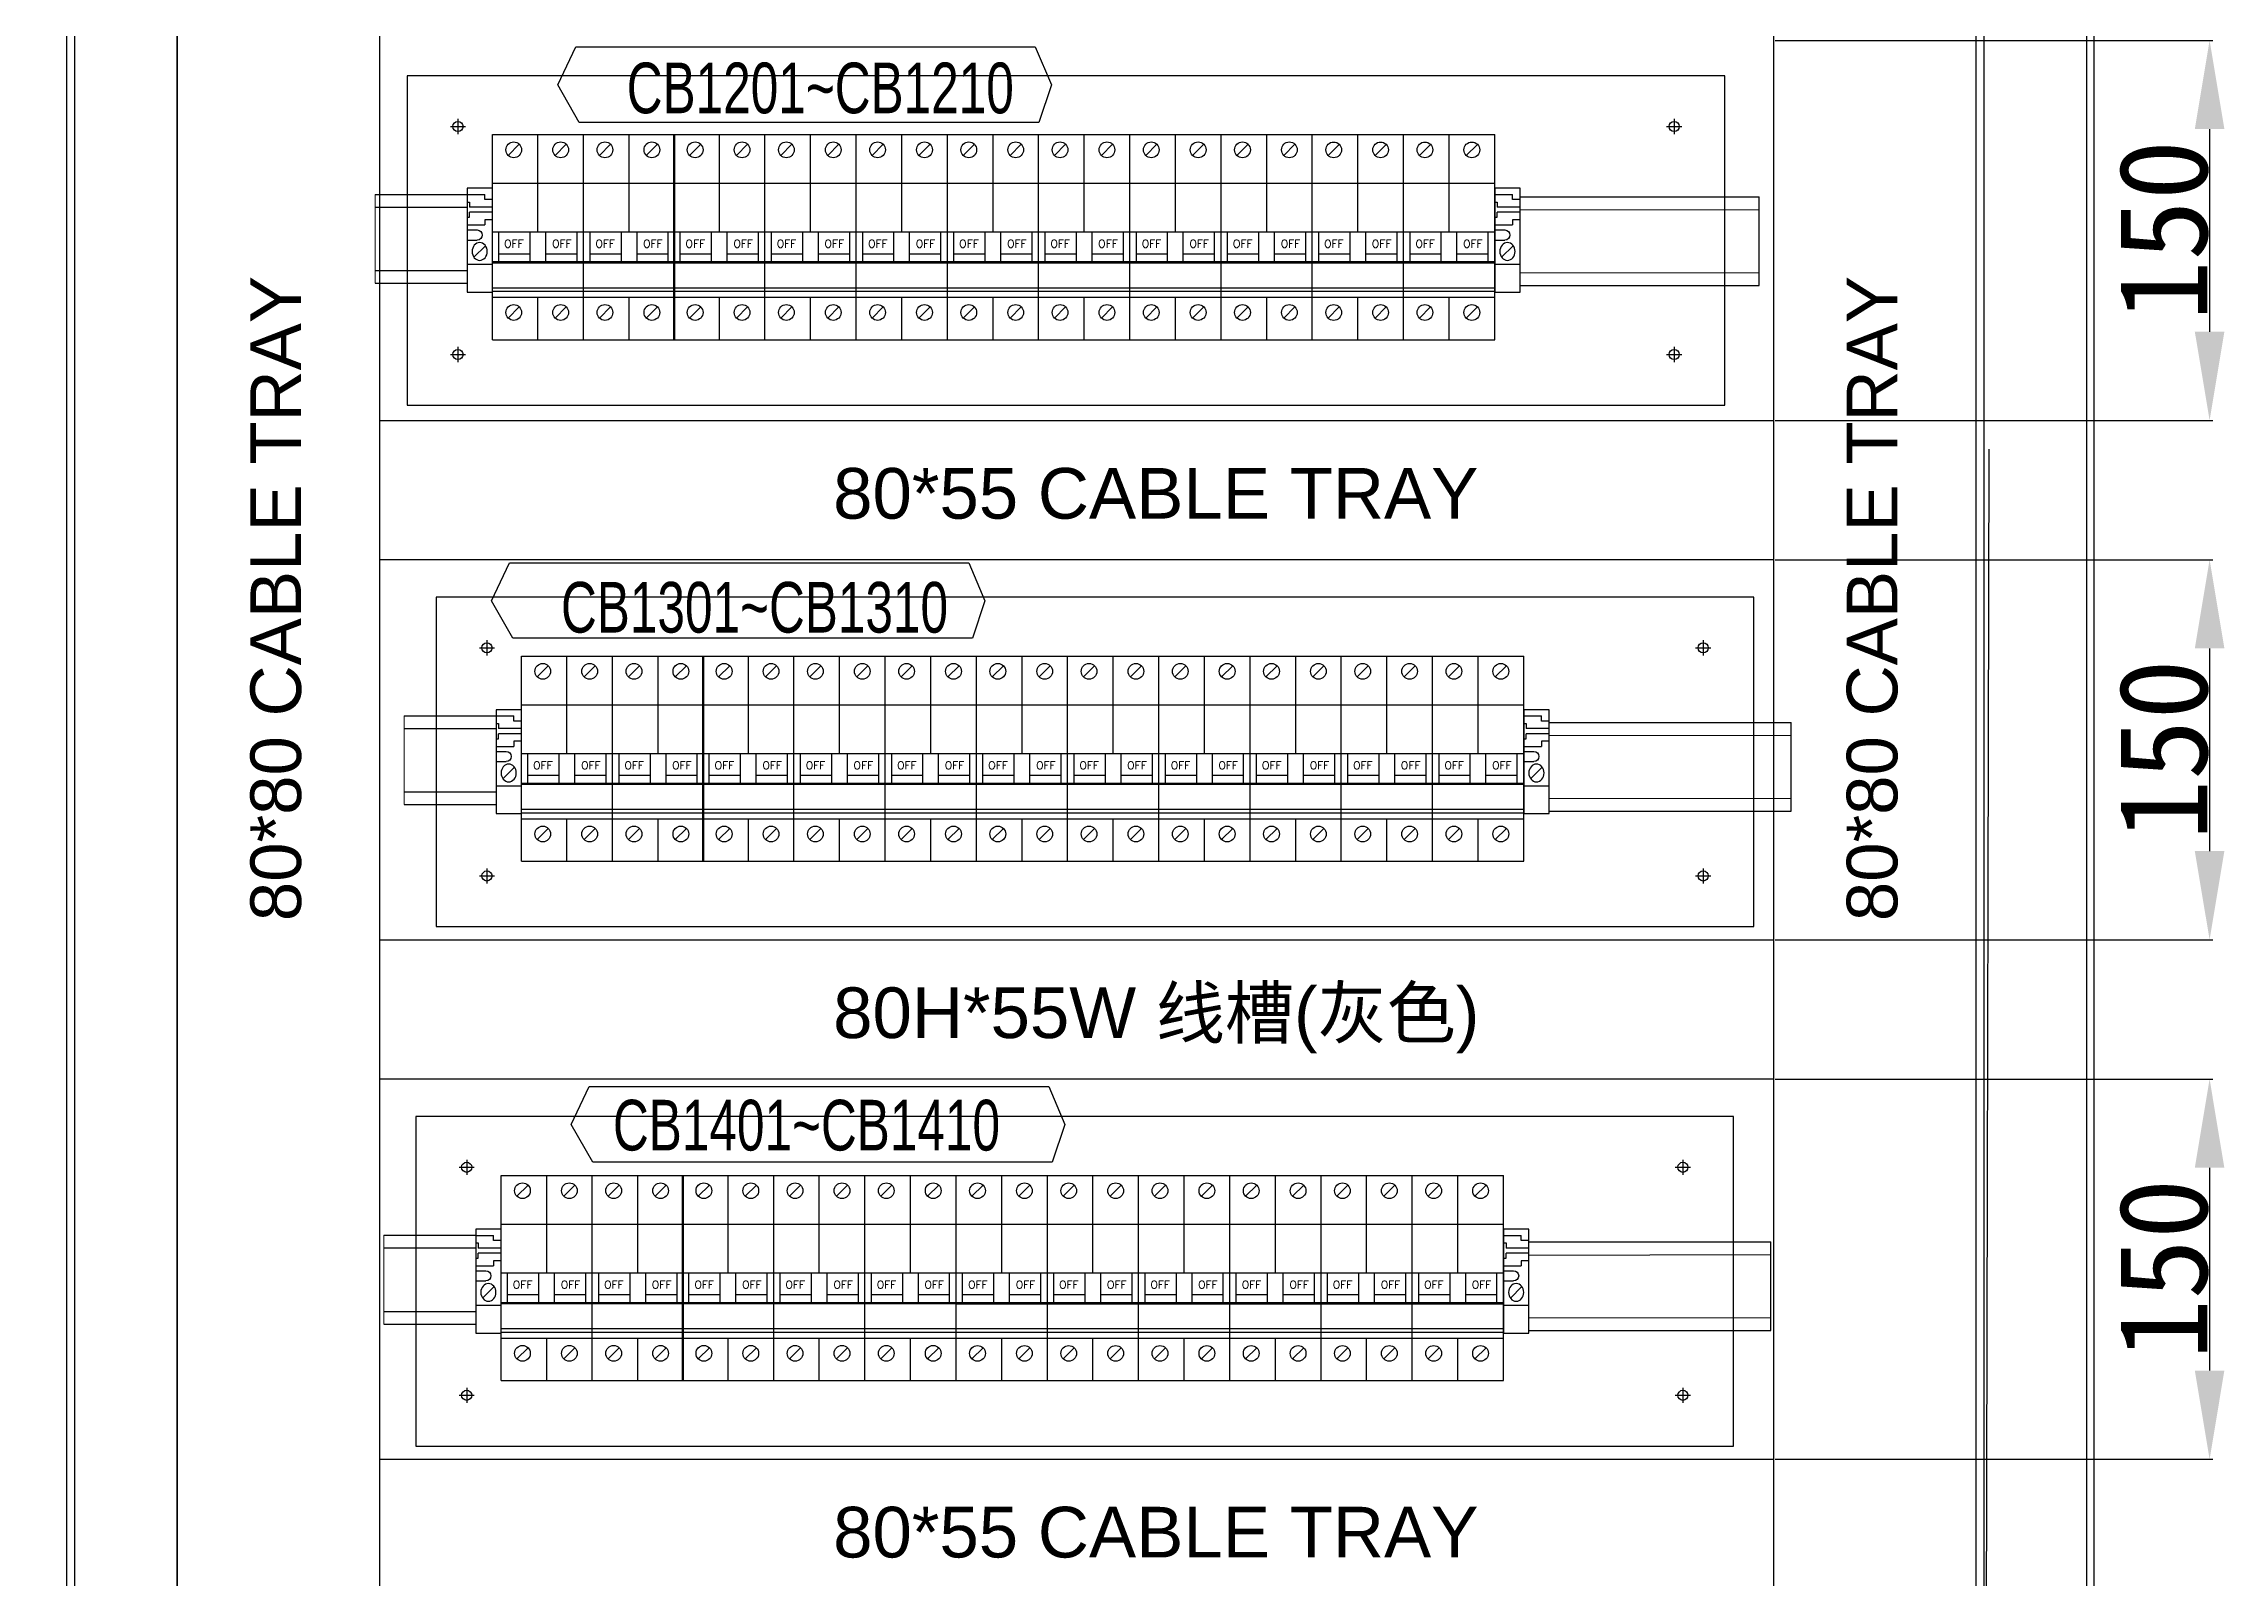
# Model space of a CAD drawing. Extents: x 81437 to 204847, y -54769 to -29444.
# Drawn here: x 91857 to 92717, y -44521 to -43915 of the extents above; entities that cross this region are included whole.
import ezdxf
from ezdxf.enums import TextEntityAlignment as Align
from ezdxf.lldxf.tags import DXFTag

# ---------------------------------------------------------------- set-up
doc = ezdxf.new("R2010")
doc.units = 0
doc.header["$LTSCALE"] = 100
doc.header["$MEASUREMENT"] = 0
for name, color, linetype in [('CABINET', 7, 'Continuous'), ('COMPONENT', 7, 'Continuous'), ('PSU', 12, 'Continuous'), ('TEXT', 7, 'Continuous')]:
    doc.layers.add(name, color=color, linetype=linetype)
doc.layers.add('细实线', color=7, linetype='Continuous', lineweight=20)
doc.styles.add('HZ', font='arial.ttf', dxfattribs={"width": 0.7})
doc.styles.add('ROMANS', font='romans', dxfattribs={"width": 0.8, "height": 2})
doc.styles.get("Standard").update_dxf_attribs({"font": ''})
doc.styles.get('Standard').set_extended_font_data('SimSun')
tags = doc.linetypes.add('CENTER2', pattern=[1.125, 0.75, -0.125, 0.125, -0.125]).pattern_tags.tags
tags[10:11] = [DXFTag(74, 4), DXFTag(75, 0), DXFTag(340, '0'), DXFTag(46, 1.0), DXFTag(50, 0.0), DXFTag(44, 0.0), DXFTag(45, 0.0)]
tags[8:9] = [DXFTag(74, 4), DXFTag(75, 0), DXFTag(340, '0'), DXFTag(46, 1.0), DXFTag(50, 0.0), DXFTag(44, 0.0), DXFTag(45, 0.0)]
tags[6:7] = [DXFTag(74, 4), DXFTag(75, 0), DXFTag(340, '0'), DXFTag(46, 1.0), DXFTag(50, 0.0), DXFTag(44, 0.0), DXFTag(45, 0.0)]
tags[4:5] = [DXFTag(74, 4), DXFTag(75, 0), DXFTag(340, '0'), DXFTag(46, 1.0), DXFTag(50, 0.0), DXFTag(44, 0.0), DXFTag(45, 0.0)]
tags = doc.linetypes.add('HIDDEN', pattern=[0.375, 0.25, -0.125]).pattern_tags.tags
tags[6:7] = [DXFTag(74, 4), DXFTag(75, 0), DXFTag(340, '0'), DXFTag(46, 1.0), DXFTag(50, 0.0), DXFTag(44, 0.0), DXFTag(45, 0.0)]
tags[4:5] = [DXFTag(74, 4), DXFTag(75, 0), DXFTag(340, '0'), DXFTag(46, 1.0), DXFTag(50, 0.0), DXFTag(44, 0.0), DXFTag(45, 0.0)]
doc.dimstyles.new('ISO-25', dxfattribs={"dimtxt": 35, "dimasz": 35, "dimexe": 1.25, "dimexo": 0.625, "dimtad": 1, "dimtoh": 1, "dimdec": 0, "dimtxsty": 'Standard', "dimcen": 2.5, "dimadec": 0, "dimazin": 0, "dimtfac": 1, "dimtdec": 0, "dimtmove": 0, "dimatfit": 3, "dimfxl": 1, "dimarcsym": 0})

# ---------------------------------------------------------------- blocks, each defined once
blk = doc.blocks.new('*D196')
at = {"color": 0, "lineweight": -2, "transparency": 16777216}
for p, q in [((92539.95, -43914.09), (92712.72, -43914.09)), ((92711.47, -43949.09), (92711.47, -44029.09)), ((92539.95, -44064.09), (92712.72, -44064.09))]:
    blk.add_line(p, q, dxfattribs=at)
at = {"color": 0, "transparency": 16777216}
for points in [[(92705.63, -43949.09), (92717.3, -43949.09), (92711.47, -43914.09)], [(92705.63, -44029.09), (92717.3, -44029.09), (92711.47, -44064.09)]]:
    blk.add_solid(points, dxfattribs=at)
at = {"layer": 'Defpoints', "color": 0, "transparency": 16777216}
for p in [(92539.33, -43914.09), (92539.33, -44064.09), (92711.47, -44064.09)]:
    blk.add_point(p, dxfattribs=at)
at = {"color": 0, "transparency": 16777216, "insert": (92693.34, -43989.09), "char_height": 35, "attachment_point": 5, "rotation": 90}
blk.add_mtext('150', dxfattribs=at)
blk = doc.blocks.new('*D198')
at = {"color": 0, "lineweight": -2, "transparency": 16777216}
for p, q in [((91908.7, -43064.07), (91790.84, -43064.07)), ((91792.09, -43099.07), (91792.09, -44829.57)), ((91908.7, -44864.57), (91790.84, -44864.57))]:
    blk.add_line(p, q, dxfattribs=at)
at = {"color": 0, "transparency": 16777216}
for points in [[(91786.26, -43099.07), (91797.93, -43099.07), (91792.09, -43064.07)], [(91786.26, -44829.57), (91797.93, -44829.57), (91792.09, -44864.57)]]:
    blk.add_solid(points, dxfattribs=at)
at = {"layer": 'Defpoints', "color": 0, "transparency": 16777216}
for p in [(91909.33, -43064.07), (91792.09, -44864.57), (91909.33, -44864.57)]:
    blk.add_point(p, dxfattribs=at)
at = {"color": 0, "transparency": 16777216, "insert": (91773.97, -43964.32), "char_height": 35, "attachment_point": 5, "rotation": 90}
blk.add_mtext('1800', dxfattribs=at)
blk = doc.blocks.new('*D200')
at = {"color": 0, "lineweight": -2, "transparency": 16777216}
for p, q in [((92539.95, -44119.09), (92712.72, -44119.09)), ((92711.47, -44154.09), (92711.47, -44234.09)), ((92539.95, -44269.09), (92712.72, -44269.09))]:
    blk.add_line(p, q, dxfattribs=at)
at = {"color": 0, "transparency": 16777216}
for points in [[(92705.63, -44154.09), (92717.3, -44154.09), (92711.47, -44119.09)], [(92705.63, -44234.09), (92717.3, -44234.09), (92711.47, -44269.09)]]:
    blk.add_solid(points, dxfattribs=at)
at = {"layer": 'Defpoints', "color": 0, "transparency": 16777216}
for p in [(92539.33, -44119.09), (92539.33, -44269.09), (92711.47, -44269.09)]:
    blk.add_point(p, dxfattribs=at)
at = {"color": 0, "transparency": 16777216, "insert": (92693.34, -44194.09), "char_height": 35, "attachment_point": 5, "rotation": 90}
blk.add_mtext('150', dxfattribs=at)
blk = doc.blocks.new('*D201')
at = {"color": 0, "lineweight": -2, "transparency": 16777216}
for p, q in [((92539.95, -44324.09), (92712.72, -44324.09)), ((92711.47, -44359.09), (92711.47, -44439.09)), ((92539.95, -44474.09), (92712.72, -44474.09))]:
    blk.add_line(p, q, dxfattribs=at)
at = {"color": 0, "transparency": 16777216}
for points in [[(92705.63, -44359.09), (92717.3, -44359.09), (92711.47, -44324.09)], [(92705.63, -44439.09), (92717.3, -44439.09), (92711.47, -44474.09)]]:
    blk.add_solid(points, dxfattribs=at)
at = {"layer": 'Defpoints', "color": 0, "transparency": 16777216}
for p in [(92539.33, -44324.09), (92539.33, -44474.09), (92711.47, -44474.09)]:
    blk.add_point(p, dxfattribs=at)
at = {"color": 0, "transparency": 16777216, "insert": (92693.34, -44399.09), "char_height": 35, "attachment_point": 5, "rotation": 90}
blk.add_mtext('150', dxfattribs=at)
blk = doc.blocks.new('堵头')
at = {"color": 53}
for p, q in [((0, -41), (0, 0)), ((0, 0), (10, 0)), ((10, 0), (10, -41)), ((0, -11), (10, -11)), ((7.28, -18.33), (2.72, -13.78)), ((0, -20.55), (4, -20.55)), ((0, -24.55), (4, -24.55)), ((0, -26.55), (7, -26.55)), ((0, -29.55), (1, -29.55)), ((1, -29.55), (1, -31.55)), ((10, -31.55), (1, -31.55)), ((10, -33.55), (1, -33.55)), ((1, -35.55), (1, -33.55)), ((7, -28.55), (7, -26.55)), ((10, -28.55), (7, -28.55)), ((0, -35.55), (1, -35.55)), ((0, -38.55), (7, -38.55)), ((10, -41), (0, -41)), ((10, -36.55), (7, -36.55)), ((7, -36.55), (7, -38.55))]:
    blk.add_line(p, q, dxfattribs=at)
blk.add_arc((4, -22.55), 2, 270, 90, dxfattribs=at)
blk.add_ellipse((5, -16.05), major_axis=(0, -3.5), ratio=0.857143, start_param=4.712389, end_param=10.995574, dxfattribs=at)
blk = doc.blocks.new('2P空开')
at = {"layer": 'COMPONENT', "color": 6, "linetype": 'HIDDEN', "ltscale": 0.2}
for p, q in [((-11.76, -8.23), (-7.37, -3.86)), ((6.76, -8.23), (11.15, -3.86)), ((-11.76, -72.42), (-7.37, -68.04)), ((6.76, -72.42), (11.15, -68.04))]:
    blk.add_line(p, q, dxfattribs=at)
for centre in [(-9.56, -6.04), (8.95, -6.04), (-9.56, -70.23), (8.95, -70.23)]:
    blk.add_circle(centre, 3.1, dxfattribs=at)
at = {"layer": 'PSU', "linetype": 'HIDDEN', "ltscale": 0.2}
for p, q in [((-18, 0), (18, 0)), ((-18, -19.21), (-18, 0)), ((0, -19.21), (0, 0)), ((18, -19.21), (18, 0)), ((18, -81), (18, -19.21)), ((-18, -81), (-18, -64.21)), ((0, -81), (0, -64.21)), ((18, -81), (18, -67.23)), ((-18, -81), (18, -81))]:
    blk.add_line(p, q, dxfattribs=at)
at = {"layer": 'PSU'}
for p, q in [((-18, -19.21), (18, -19.21)), ((-18, -64.21), (-18, -19.21)), ((0, -38.43), (0, -19.21)), ((18, -64.21), (18, -19.21)), ((-18, -38.43), (0, -38.43)), ((-15.43, -50.11), (-15.43, -38.43)), ((-3.09, -50.11), (-3.09, -38.43)), ((0, -38.43), (18, -38.43)), ((3.09, -50.11), (3.09, -38.43)), ((15.43, -50.11), (15.43, -38.43)), ((-18, -50.11), (18, -50.11)), ((-18, -50.62), (18, -50.62)), ((-15.43, -47.02), (-3.09, -47.02)), ((3.09, -47.02), (15.43, -47.02)), ((-18, -60.46), (18, -60.46)), ((-18, -61.84), (18, -61.84)), ((-18, -64.21), (18, -64.21)), ((0, -64.21), (0, -64.21))]:
    blk.add_line(p, q, dxfattribs=at)
at = {"layer": 'TEXT', "style": 'ROMANS'}
for p in [(-9.48, -43.11), (9.37, -43.11)]:
    blk.add_text('OFF', height=3.086, dxfattribs=at).set_placement(p, align=Align.MIDDLE)

msp = doc.modelspace()

# ---------------------------------------------------------------- linework, layer by layer
at = {"color": 7}
for p, q in [((91865.83, -45095.57), (91865.83, -42985.57)), ((92665.83, -42985.57), (92665.83, -45095.57)), ((91909.33, -44942.07), (91909.33, -43033.07)), ((91909.33, -43109.57), (91909.33, -44909.88)), ((92624.29, -44075.41), (92622.33, -44942.07))]:
    msp.add_line(p, q, dxfattribs=at)
at = {"color": 7, "linetype": 'HIDDEN'}
for p, q in [((91869.03, -44985.57), (91869.03, -42985.57)), ((92662.83, -42985.57), (92662.83, -44985.57))]:
    msp.add_line(p, q, dxfattribs=at)
msp.add_line((92622.33, -43033.07), (92622.33, -44985.57))
at = {"color": 4, "linetype": 'CENTER2'}
for p, q in [((92017.17, -43948.07), (92023.17, -43948.07)), ((92020.17, -43945.07), (92020.17, -43951.07)), ((92497.17, -43948.07), (92503.17, -43948.07)), ((92500.17, -43945.07), (92500.17, -43951.07)), ((92017.17, -44038.07), (92023.17, -44038.07)), ((92020.17, -44035.07), (92020.17, -44041.07)), ((92497.17, -44038.07), (92503.17, -44038.07)), ((92500.17, -44035.07), (92500.17, -44041.07)), ((92031.62, -44150.89), (92031.62, -44156.89)), ((92511.62, -44150.89), (92511.62, -44156.89)), ((92028.62, -44153.89), (92034.62, -44153.89)), ((92508.62, -44153.89), (92514.62, -44153.89)), ((92028.62, -44243.89), (92034.62, -44243.89)), ((92031.62, -44240.89), (92031.62, -44246.89)), ((92508.62, -44243.89), (92514.62, -44243.89)), ((92511.62, -44240.89), (92511.62, -44246.89)), ((92023.61, -44355.88), (92023.61, -44361.88)), ((92503.61, -44355.88), (92503.61, -44361.88)), ((92020.61, -44358.88), (92026.61, -44358.88)), ((92500.61, -44358.88), (92506.61, -44358.88)), ((92020.61, -44448.88), (92026.61, -44448.88)), ((92023.61, -44445.88), (92023.61, -44451.88)), ((92500.61, -44448.88), (92506.61, -44448.88)), ((92503.61, -44445.88), (92503.61, -44451.88))]:
    msp.add_line(p, q, dxfattribs=at)
at = {"linetype": 'CENTER2'}
for p, q in [((92020.08, -43948.07), (92020.26, -43948.07)), ((92020.17, -43948.16), (92020.17, -43947.98)), ((92500.08, -43948.07), (92500.26, -43948.07)), ((92500.17, -43948.16), (92500.17, -43947.98)), ((92020.08, -44038.07), (92020.26, -44038.07)), ((92020.17, -44038.16), (92020.17, -44037.98)), ((92500.08, -44038.07), (92500.26, -44038.07)), ((92500.17, -44038.16), (92500.17, -44037.98)), ((92031.53, -44153.89), (92031.71, -44153.89)), ((92031.62, -44153.98), (92031.62, -44153.8)), ((92511.53, -44153.89), (92511.71, -44153.89)), ((92511.62, -44153.98), (92511.62, -44153.8)), ((92031.53, -44243.89), (92031.71, -44243.89)), ((92031.62, -44243.98), (92031.62, -44243.8)), ((92511.53, -44243.89), (92511.71, -44243.89)), ((92511.62, -44243.98), (92511.62, -44243.8)), ((92023.52, -44358.88), (92023.7, -44358.88)), ((92023.61, -44358.97), (92023.61, -44358.79)), ((92503.52, -44358.88), (92503.7, -44358.88)), ((92503.61, -44358.97), (92503.61, -44358.79)), ((92023.52, -44448.88), (92023.7, -44448.88)), ((92023.61, -44448.97), (92023.61, -44448.79)), ((92503.52, -44448.88), (92503.7, -44448.88)), ((92503.61, -44448.97), (92503.61, -44448.79))]:
    msp.add_line(p, q, dxfattribs=at)
at = {"color": 6}
for p, q in [((91987.47, -43974.92, -63738.88), (92023.75, -43974.92, -62238.04)), ((92439.35, -43975.85, -62238.04), (92533.73, -43975.85)), ((92533.73, -44010.85), (92533.73, -43975.85)), ((91987.47, -43979.92, -63738.88), (92023.75, -43979.92, -62238.04)), ((92439.35, -43981.05, -62238.04), (92533.73, -43980.85)), ((91987.47, -44004.92, -63738.88), (92023.75, -44004.92, -62238.04)), ((91987.47, -44009.92, -63738.88), (92023.75, -44009.92, -62238.04)), ((92439.35, -44005.74, -62238.04), (92533.73, -44005.8)), ((92439.35, -44010.85, -62238.04), (92533.73, -44010.85)), ((91998.91, -44180.75, -63738.88), (92035.2, -44180.75, -62238.04)), ((91998.91, -44185.75, -63738.88), (92035.2, -44185.75, -62238.04)), ((92450.8, -44183.31, -62238.04), (92546.27, -44183.31)), ((92546.27, -44218.31), (92546.27, -44183.31)), ((92450.8, -44188.51, -62238.04), (92546.27, -44188.31)), ((91998.91, -44210.75, -63738.88), (92035.2, -44210.75, -62238.04)), ((91998.91, -44215.75, -63738.88), (92035.2, -44215.75, -62238.04)), ((92450.8, -44213.2, -62238.04), (92546.27, -44213.26)), ((92450.8, -44218.31, -62238.04), (92546.27, -44218.31)), ((91990.9, -44385.73, -63738.88), (92027.18, -44385.73, -62238.04)), ((91990.9, -44390.73, -63738.88), (92027.18, -44390.73, -62238.04)), ((92442.79, -44388.3, -62238.04), (92538.26, -44388.3)), ((92538.26, -44423.3), (92538.26, -44388.3)), ((92442.79, -44393.5, -62238.04), (92538.26, -44393.3)), ((91990.9, -44415.73, -63738.88), (92027.18, -44415.73, -62238.04)), ((92442.79, -44418.19, -62238.04), (92538.26, -44418.24)), ((91990.9, -44420.73, -63738.88), (92027.18, -44420.73, -62238.04)), ((92442.79, -44423.3, -62238.04), (92538.26, -44423.3))]:
    msp.add_line(p, q, dxfattribs=at)
for points in [[(91909.33, -44864.57), (91989.33, -44864.57), (91989.33, -43064.07), (91909.33, -43064.07)], [(92539.33, -44864.57), (92619.33, -44864.57), (92619.33, -43064.07), (92539.33, -43064.07)], [(92000.17, -44058.07), (92520.17, -44058.07), (92520.17, -43928.07), (92000.17, -43928.07)], [(92011.62, -44263.89), (92531.62, -44263.89), (92531.62, -44133.89), (92011.62, -44133.89)], [(92003.61, -44468.88), (92523.61, -44468.88), (92523.61, -44338.88), (92003.61, -44338.88)]]:
    msp.add_lwpolyline(points, close=True)
at = {"color": 3}
for points in [[(92066.67, -43916.67), (92248.02, -43916.67), (92254.36, -43931.67), (92249.39, -43946.48), (92068.04, -43946.48), (92059.55, -43931.67), (92066.67, -43916.67)], [(92040.48, -44120.29), (92221.83, -44120.29), (92228.16, -44135.29), (92223.2, -44150.1), (92041.85, -44150.1), (92033.36, -44135.29), (92040.48, -44120.29)], [(92072.01, -44327), (92253.36, -44327), (92259.7, -44342), (92254.74, -44356.81), (92073.39, -44356.81), (92064.9, -44342), (92072.01, -44327)]]:
    msp.add_lwpolyline(points, dxfattribs=at)
at = {"elevation": 63738.88}
for points in [[(91989.33, -44064.09), (92539.33, -44064.09), (92539.33, -44119.09), (91989.33, -44119.09)], [(91989.33, -44269.09), (92539.33, -44269.09), (92539.33, -44324.09), (91989.33, -44324.09)], [(91989.33, -44474.09), (92539.33, -44474.09), (92539.33, -44529.09), (91989.33, -44529.09)]]:
    msp.add_lwpolyline(points, close=True, dxfattribs=at)
for centre in [(92020.17, -43948.07), (92500.17, -43948.07), (92020.17, -44038.07), (92500.17, -44038.07), (92031.62, -44153.89), (92511.62, -44153.89), (92031.62, -44243.89), (92511.62, -44243.89), (92023.61, -44358.88), (92503.61, -44358.88), (92023.61, -44448.88), (92503.61, -44448.88)]:
    msp.add_circle(centre, 2)
at = {"layer": '细实线', "color": 6}
for p, q in [((91987.47, -43974.92, -63738.88), (91987.47, -44009.92, -63738.88)), ((91998.91, -44180.75, -63738.88), (91998.91, -44215.75, -63738.88)), ((91990.9, -44385.73, -63738.88), (91990.9, -44420.73, -63738.88))]:
    msp.add_line(p, q, dxfattribs=at)

# ---------------------------------------------------------------- block references
at = {"xscale": -1, "rotation": 180}
for p in [(92023.75, -44013.48, -62238.04), (92023.75, -44013.48, -62238.04), (92429.35, -44013.48, -62238.04), (92035.2, -44219.3, -62238.04), (92035.2, -44219.3, -62238.04), (92440.8, -44219.3, -62238.04), (92027.18, -44424.29, -62238.04), (92027.18, -44424.29, -62238.04), (92432.79, -44424.29, -62238.04)]:
    msp.add_blockref('堵头', p, dxfattribs=at)
at = {"layer": 'CABINET'}
for p in [(92051.75, -43951.27, -62238.04), (92087.75, -43951.27, -62238.04), (92123.34, -43951.27, -62238.04), (92159.34, -43951.27, -62238.04), (92195.34, -43951.27, -62238.04), (92231.34, -43951.27, -62238.04), (92267.35, -43951.27, -62238.04), (92303.35, -43951.27, -62238.04), (92339.35, -43951.27, -62238.04), (92375.35, -43951.28, -62238.04), (92411.35, -43951.28, -62238.04), (92063.2, -44157.1, -62238.04), (92099.2, -44157.1, -62238.04), (92134.79, -44157.1, -62238.04), (92170.79, -44157.1, -62238.04), (92206.79, -44157.1, -62238.04), (92242.79, -44157.1, -62238.04), (92278.79, -44157.1, -62238.04), (92314.8, -44157.1, -62238.04), (92350.8, -44157.1, -62238.04), (92386.8, -44157.1, -62238.04), (92422.8, -44157.1, -62238.04), (92055.19, -44362.08, -62238.04), (92091.19, -44362.08, -62238.04), (92126.78, -44362.08, -62238.04), (92162.78, -44362.08, -62238.04), (92198.78, -44362.08, -62238.04), (92234.78, -44362.09, -62238.04), (92270.78, -44362.09, -62238.04), (92306.79, -44362.09, -62238.04), (92342.79, -44362.09, -62238.04), (92378.79, -44362.09, -62238.04), (92414.79, -44362.09, -62238.04)]:
    msp.add_blockref('2P空开', p, dxfattribs=at)

# ---------------------------------------------------------------- texts
at = {"color": 0, "style": 'HZ', "width": 0.7}
for s, p in [('CB1201~CB1210', (92163.17, -43942.88)), ('CB1301~CB1310', (92137.22, -44147.85)), ('CB1401~CB1410', (92157.73, -44352.25))]:
    msp.add_text(s, height=20, dxfattribs=at).set_placement(p, align=Align.CENTER)
at = {"lineweight": 0, "style": 'HZ'}
for p in [(91958.25, -44261.73), (92588.25, -44261.73)]:
    msp.add_text('80*80 CABLE TRAY', height=20, rotation=90, dxfattribs=at).set_placement(p)
for s, p in [('80*55 CABLE TRAY', (92168.24, -44102.88)), ('80H*55W 线槽(灰色)', (92168.24, -44307.88)), ('80*55 CABLE TRAY', (92168.24, -44512.88))]:
    msp.add_text(s, height=20, dxfattribs=at).set_placement(p)

# ---------------------------------------------------------------- dimensions: what is measured, and where the dimension line sits
at = {"color": 3}
for base, p1, p2, picture, middle in [((91792.09264, -44864.5733), (91909.32719, -43064.07334), (91909.32719, -44864.5733), '*D198', (91773.96764, -43964.32332)), ((92711.47, -44064.09, 63738.88), (92539.33, -43914.09, 63738.88), (92539.33, -44064.09, 63738.88), '*D196', (92693.34, -43989.09, 63738.88)), ((92711.47, -44269.09, 63738.88), (92539.33, -44119.09, 63738.88), (92539.33, -44269.09, 63738.88), '*D200', (92693.34, -44194.09, 63738.88)), ((92711.47, -44474.09, 63738.88), (92539.33, -44324.09, 63738.88), (92539.33, -44474.09, 63738.88), '*D201', (92693.34, -44399.09, 63738.88))]:
    dim = msp.add_linear_dim(base=base, p1=p1, p2=p2, angle=90, dimstyle='ISO-25', dxfattribs=at)
    dim.commit()
    dim.dimension.update_dxf_attribs({"geometry": picture, "text_midpoint": middle})

doc.saveas('drawing.dxf')
